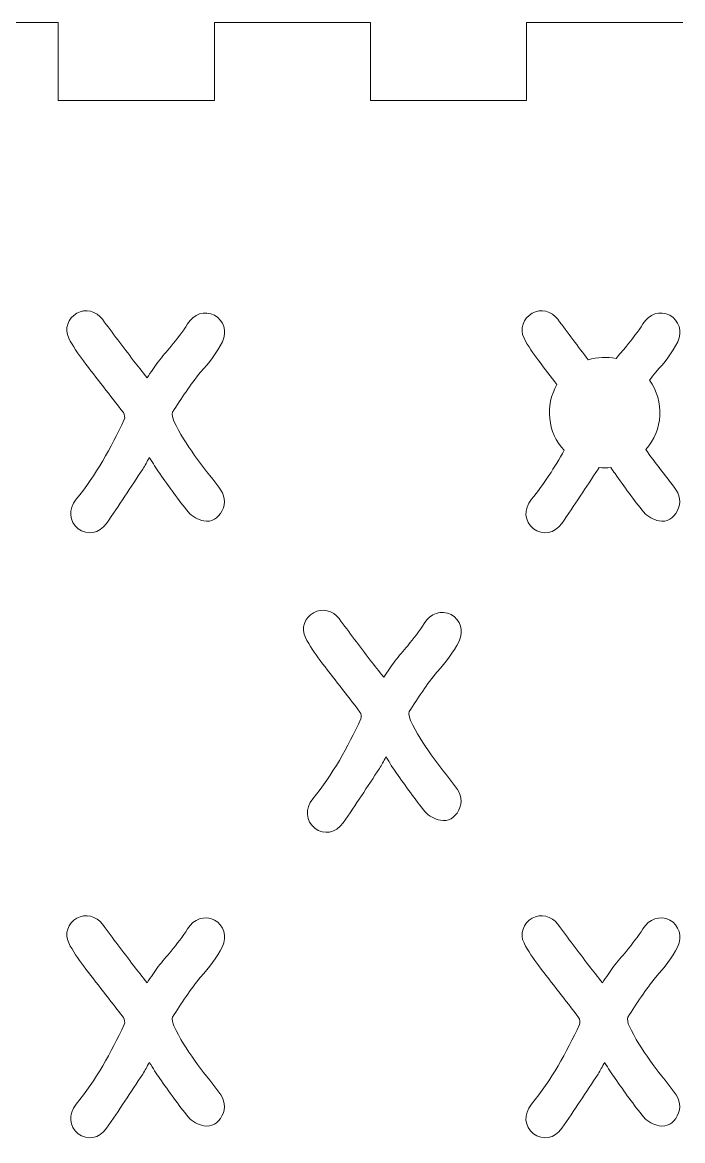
# Model space of a CAD drawing. Header units: inches. Extents: x 5 to 205, y 56 to 256.
# Drawn here: x 60.5 to 111.3, y 170 to 256 of the extents above; entities that cross this region are included whole.
import ezdxf

# ---------------------------------------------------------------- set-up
doc = ezdxf.new("R2010")
doc.units = ezdxf.units.IN
doc.header["$MEASUREMENT"] = 0

# ---------------------------------------------------------------- blocks, each defined once
blk = doc.blocks.new('block 80')
at = {"color": 7, "lineweight": 15, "true_color": 0xffffff}
blk.add_open_spline([(101.694, 186.681), (101.23, 187.301), (100.397, 187.509), (99.729, 187.133)], degree=3, dxfattribs=at)
blk = doc.blocks.new('block 81')
at = {"color": 7, "lineweight": 15, "true_color": 0xffffff}
blk.add_open_spline([(99.729, 187.133), (99.056, 186.757), (98.739, 185.916), (99.107, 185.224)], degree=3, dxfattribs=at)
blk = doc.blocks.new('block 82')
at = {"color": 7, "lineweight": 15, "true_color": 0xffffff}
blk.add_open_spline([(99.107, 185.224), (99.424, 184.604), (99.824, 184.019), (100.24, 183.462)], degree=3, dxfattribs=at)
blk = doc.blocks.new('block 83')
at = {"color": 7, "lineweight": 15, "true_color": 0xffffff}
blk.add_open_spline([(100.24, 183.462), (101.242, 182.128), (102.295, 180.824), (103.304, 179.492)], degree=3, dxfattribs=at)
blk = doc.blocks.new('block 84')
at = {"color": 7, "lineweight": 15, "true_color": 0xffffff}
blk.add_open_spline([(103.304, 179.492), (103.4, 179.364), (103.444, 179.103), (103.377, 178.962)], degree=3, dxfattribs=at)
blk = doc.blocks.new('block 85')
at = {"color": 7, "lineweight": 15, "true_color": 0xffffff}
blk.add_open_spline([(103.377, 178.962), (102.363, 176.782), (101.205, 174.696), (99.684, 172.831)], degree=3, dxfattribs=at)
blk = doc.blocks.new('block 86')
at = {"color": 7, "lineweight": 15, "true_color": 0xffffff}
blk.add_open_spline([(99.684, 172.831), (99.052, 172.064), (99.128, 171.105), (99.828, 170.567)], degree=3, dxfattribs=at)
blk = doc.blocks.new('block 87')
at = {"color": 7, "lineweight": 15, "true_color": 0xffffff}
blk.add_open_spline([(99.828, 170.567), (100.524, 170.032), (101.453, 170.176), (102.014, 170.981)], degree=3, dxfattribs=at)
blk = doc.blocks.new('block 88')
at = {"color": 7, "lineweight": 15, "true_color": 0xffffff}
blk.add_open_spline([(102.014, 170.981), (102.964, 172.357), (103.877, 173.761), (104.798, 175.152)], degree=3, dxfattribs=at)
blk = doc.blocks.new('block 89')
at = {"color": 7, "lineweight": 15, "true_color": 0xffffff}
blk.add_open_spline([(104.798, 175.152), (104.978, 175.423), (105.114, 175.715), (105.298, 176.045)], degree=3, dxfattribs=at)
blk = doc.blocks.new('block 90')
at = {"color": 7, "lineweight": 15, "true_color": 0xffffff}
blk.add_open_spline([(105.298, 176.045), (105.594, 175.583), (105.83, 175.18), (106.099, 174.809)], degree=3, dxfattribs=at)
blk = doc.blocks.new('block 91')
at = {"color": 7, "lineweight": 15, "true_color": 0xffffff}
blk.add_open_spline([(106.099, 174.809), (106.822, 173.806), (107.524, 172.782), (108.313, 171.829)], degree=3, dxfattribs=at)
blk = doc.blocks.new('block 92')
at = {"color": 7, "lineweight": 15, "true_color": 0xffffff}
blk.add_open_spline([(108.313, 171.829), (108.584, 171.504), (109.062, 171.261), (109.486, 171.173)], degree=3, dxfattribs=at)
blk = doc.blocks.new('block 93')
at = {"color": 7, "lineweight": 15, "true_color": 0xffffff}
blk.add_open_spline([(109.486, 171.173), (110.091, 171.045), (110.599, 171.373), (110.888, 171.927)], degree=3, dxfattribs=at)
blk = doc.blocks.new('block 94')
at = {"color": 7, "lineweight": 15, "true_color": 0xffffff}
blk.add_open_spline([(110.888, 171.927), (111.22, 172.578), (111.088, 173.185), (110.651, 173.757)], degree=3, dxfattribs=at)
blk = doc.blocks.new('block 95')
at = {"color": 7, "lineweight": 15, "true_color": 0xffffff}
blk.add_open_spline([(110.651, 173.757), (109.405, 175.386), (108.077, 176.964), (107.191, 178.845)], degree=3, dxfattribs=at)
blk = doc.blocks.new('block 96')
at = {"color": 7, "lineweight": 15, "true_color": 0xffffff}
blk.add_open_spline([(107.191, 178.845), (107.095, 179.046), (107.003, 179.379), (107.095, 179.524)], degree=3, dxfattribs=at)
blk = doc.blocks.new('block 97')
at = {"color": 7, "lineweight": 15, "true_color": 0xffffff}
blk.add_open_spline([(107.095, 179.524), (107.78, 180.575), (108.437, 181.652), (109.241, 182.594)], degree=3, dxfattribs=at)
blk = doc.blocks.new('block 98')
at = {"color": 7, "lineweight": 15, "true_color": 0xffffff}
blk.add_open_spline([(109.241, 182.594), (109.883, 183.338), (110.5, 184.062), (110.919, 184.945)], degree=3, dxfattribs=at)
blk = doc.blocks.new('block 99')
at = {"color": 7, "lineweight": 15, "true_color": 0xffffff}
blk.add_open_spline([(110.919, 184.945), (111.291, 185.72), (111.026, 186.595), (110.31, 186.981)], degree=3, dxfattribs=at)
blk = doc.blocks.new('block 100')
at = {"color": 7, "lineweight": 15, "true_color": 0xffffff}
blk.add_open_spline([(110.31, 186.981), (109.558, 187.381), (108.705, 187.062), (108.244, 186.309)], degree=3, dxfattribs=at)
blk = doc.blocks.new('block 101')
at = {"color": 7, "lineweight": 15, "true_color": 0xffffff}
blk.add_open_spline([(108.244, 186.309), (107.872, 185.708), (107.416, 185.156), (106.975, 184.596)], degree=3, dxfattribs=at)
blk = doc.blocks.new('block 102')
at = {"color": 7, "lineweight": 15, "true_color": 0xffffff}
blk.add_open_spline([(106.975, 184.596), (106.659, 184.191), (106.298, 183.818), (105.982, 183.406)], degree=3, dxfattribs=at)
blk = doc.blocks.new('block 103')
at = {"color": 7, "lineweight": 15, "true_color": 0xffffff}
blk.add_open_spline([(105.982, 183.406), (105.694, 183.019), (105.434, 182.609), (105.133, 182.168)], degree=3, dxfattribs=at)
blk = doc.blocks.new('block 104')
at = {"color": 7, "lineweight": 15, "true_color": 0xffffff}
blk.add_open_spline([(105.133, 182.168), (104.752, 182.65), (104.408, 183.059), (104.093, 183.483)], degree=3, dxfattribs=at)
blk = doc.blocks.new('block 105')
at = {"color": 7, "lineweight": 15, "true_color": 0xffffff}
blk.add_open_spline([(104.093, 183.483), (103.288, 184.544), (102.475, 185.611), (101.694, 186.681)], degree=3, dxfattribs=at)
blk = doc.blocks.new('block 106')
at = {"color": 7, "lineweight": 15, "true_color": 0xffffff}
blk.add_open_spline([(104.042, 230.05), (103.254, 231.089), (102.458, 232.134), (101.694, 233.181)], degree=3, dxfattribs=at)
blk = doc.blocks.new('block 107')
at = {"color": 7, "lineweight": 15, "true_color": 0xffffff}
blk.add_open_spline([(101.694, 233.181), (101.23, 233.801), (100.397, 234.009), (99.729, 233.633)], degree=3, dxfattribs=at)
blk = doc.blocks.new('block 108')
at = {"color": 7, "lineweight": 15, "true_color": 0xffffff}
blk.add_open_spline([(99.729, 233.633), (99.056, 233.257), (98.739, 232.416), (99.107, 231.724)], degree=3, dxfattribs=at)
blk = doc.blocks.new('block 109')
at = {"color": 7, "lineweight": 15, "true_color": 0xffffff}
blk.add_open_spline([(99.107, 231.724), (99.424, 231.104), (99.824, 230.519), (100.24, 229.962)], degree=3, dxfattribs=at)
blk = doc.blocks.new('block 110')
at = {"color": 7, "lineweight": 15, "true_color": 0xffffff}
blk.add_open_spline([(100.24, 229.962), (100.699, 229.352), (101.168, 228.747), (101.639, 228.143)], degree=3, dxfattribs=at)
blk = doc.blocks.new('block 111')
at = {"color": 7, "lineweight": 15, "true_color": 0xffffff}
blk.add_open_spline([(102.189, 223.101), (101.462, 221.777), (100.646, 220.51), (99.684, 219.331)], degree=3, dxfattribs=at)
blk = doc.blocks.new('block 112')
at = {"color": 7, "lineweight": 15, "true_color": 0xffffff}
blk.add_open_spline([(99.684, 219.331), (99.052, 218.564), (99.128, 217.605), (99.828, 217.067)], degree=3, dxfattribs=at)
blk = doc.blocks.new('block 113')
at = {"color": 7, "lineweight": 15, "true_color": 0xffffff}
blk.add_open_spline([(99.828, 217.067), (100.524, 216.532), (101.453, 216.676), (102.014, 217.481)], degree=3, dxfattribs=at)
blk = doc.blocks.new('block 114')
at = {"color": 7, "lineweight": 15, "true_color": 0xffffff}
blk.add_open_spline([(102.014, 217.481), (102.964, 218.857), (103.877, 220.261), (104.798, 221.652)], degree=3, dxfattribs=at)
blk = doc.blocks.new('block 115')
at = {"color": 7, "lineweight": 15, "true_color": 0xffffff}
blk.add_open_spline([(104.798, 221.652), (104.822, 221.689), (104.846, 221.726), (104.869, 221.764)], degree=3, dxfattribs=at)
blk = doc.blocks.new('block 116')
at = {"color": 7, "lineweight": 15, "true_color": 0xffffff}
blk.add_open_spline([(105.787, 221.77), (105.89, 221.61), (105.992, 221.457), (106.099, 221.309)], degree=3, dxfattribs=at)
blk = doc.blocks.new('block 117')
at = {"color": 7, "lineweight": 15, "true_color": 0xffffff}
blk.add_open_spline([(106.099, 221.309), (106.822, 220.306), (107.524, 219.282), (108.313, 218.329)], degree=3, dxfattribs=at)
blk = doc.blocks.new('block 118')
at = {"color": 7, "lineweight": 15, "true_color": 0xffffff}
blk.add_open_spline([(108.313, 218.329), (108.584, 218.004), (109.062, 217.761), (109.486, 217.673)], degree=3, dxfattribs=at)
blk = doc.blocks.new('block 119')
at = {"color": 7, "lineweight": 15, "true_color": 0xffffff}
blk.add_open_spline([(109.486, 217.673), (110.091, 217.545), (110.599, 217.873), (110.888, 218.427)], degree=3, dxfattribs=at)
blk = doc.blocks.new('block 120')
at = {"color": 7, "lineweight": 15, "true_color": 0xffffff}
blk.add_open_spline([(110.888, 218.427), (111.22, 219.078), (111.088, 219.685), (110.651, 220.257)], degree=3, dxfattribs=at)
blk = doc.blocks.new('block 121')
at = {"color": 7, "lineweight": 15, "true_color": 0xffffff}
blk.add_open_spline([(110.651, 220.257), (109.917, 221.217), (109.154, 222.159), (108.47, 223.156)], degree=3, dxfattribs=at)
blk = doc.blocks.new('block 122')
at = {"color": 7, "lineweight": 15, "true_color": 0xffffff}
blk.add_open_spline([(108.75, 228.48), (108.908, 228.69), (109.071, 228.895), (109.241, 229.094)], degree=3, dxfattribs=at)
blk = doc.blocks.new('block 123')
at = {"color": 7, "lineweight": 15, "true_color": 0xffffff}
blk.add_open_spline([(109.241, 229.094), (109.883, 229.838), (110.5, 230.562), (110.919, 231.445)], degree=3, dxfattribs=at)
blk = doc.blocks.new('block 124')
at = {"color": 7, "lineweight": 15, "true_color": 0xffffff}
blk.add_open_spline([(110.919, 231.445), (111.291, 232.22), (111.026, 233.095), (110.31, 233.481)], degree=3, dxfattribs=at)
blk = doc.blocks.new('block 125')
at = {"color": 7, "lineweight": 15, "true_color": 0xffffff}
blk.add_open_spline([(110.31, 233.481), (109.558, 233.881), (108.705, 233.562), (108.244, 232.809)], degree=3, dxfattribs=at)
blk = doc.blocks.new('block 126')
at = {"color": 7, "lineweight": 15, "true_color": 0xffffff}
blk.add_open_spline([(108.244, 232.809), (107.872, 232.208), (107.416, 231.656), (106.975, 231.096)], degree=3, dxfattribs=at)
blk = doc.blocks.new('block 127')
at = {"color": 7, "lineweight": 15, "true_color": 0xffffff}
blk.add_open_spline([(106.975, 231.096), (106.722, 230.772), (106.442, 230.47), (106.178, 230.151)], degree=3, dxfattribs=at)
blk = doc.blocks.new('block 180')
at = {"color": 7, "lineweight": 15, "true_color": 0xffffff}
blk.add_open_spline([(66.694, 186.681), (66.23, 187.301), (65.397, 187.509), (64.729, 187.133)], degree=3, dxfattribs=at)
blk = doc.blocks.new('block 181')
at = {"color": 7, "lineweight": 15, "true_color": 0xffffff}
blk.add_open_spline([(64.729, 187.133), (64.056, 186.757), (63.739, 185.916), (64.107, 185.224)], degree=3, dxfattribs=at)
blk = doc.blocks.new('block 182')
at = {"color": 7, "lineweight": 15, "true_color": 0xffffff}
blk.add_open_spline([(64.107, 185.224), (64.424, 184.604), (64.824, 184.019), (65.24, 183.462)], degree=3, dxfattribs=at)
blk = doc.blocks.new('block 183')
at = {"color": 7, "lineweight": 15, "true_color": 0xffffff}
blk.add_open_spline([(65.24, 183.462), (66.242, 182.128), (67.295, 180.824), (68.304, 179.492)], degree=3, dxfattribs=at)
blk = doc.blocks.new('block 184')
at = {"color": 7, "lineweight": 15, "true_color": 0xffffff}
blk.add_open_spline([(68.304, 179.492), (68.4, 179.364), (68.444, 179.103), (68.377, 178.962)], degree=3, dxfattribs=at)
blk = doc.blocks.new('block 185')
at = {"color": 7, "lineweight": 15, "true_color": 0xffffff}
blk.add_open_spline([(68.377, 178.962), (67.363, 176.782), (66.205, 174.696), (64.684, 172.831)], degree=3, dxfattribs=at)
blk = doc.blocks.new('block 186')
at = {"color": 7, "lineweight": 15, "true_color": 0xffffff}
blk.add_open_spline([(64.684, 172.831), (64.052, 172.064), (64.128, 171.105), (64.828, 170.567)], degree=3, dxfattribs=at)
blk = doc.blocks.new('block 187')
at = {"color": 7, "lineweight": 15, "true_color": 0xffffff}
blk.add_open_spline([(64.828, 170.567), (65.524, 170.032), (66.453, 170.176), (67.014, 170.981)], degree=3, dxfattribs=at)
blk = doc.blocks.new('block 188')
at = {"color": 7, "lineweight": 15, "true_color": 0xffffff}
blk.add_open_spline([(67.014, 170.981), (67.964, 172.357), (68.877, 173.761), (69.798, 175.152)], degree=3, dxfattribs=at)
blk = doc.blocks.new('block 189')
at = {"color": 7, "lineweight": 15, "true_color": 0xffffff}
blk.add_open_spline([(69.798, 175.152), (69.978, 175.423), (70.114, 175.715), (70.298, 176.045)], degree=3, dxfattribs=at)
blk = doc.blocks.new('block 190')
at = {"color": 7, "lineweight": 15, "true_color": 0xffffff}
blk.add_open_spline([(70.298, 176.045), (70.594, 175.583), (70.83, 175.18), (71.099, 174.809)], degree=3, dxfattribs=at)
blk = doc.blocks.new('block 191')
at = {"color": 7, "lineweight": 15, "true_color": 0xffffff}
blk.add_open_spline([(71.099, 174.809), (71.822, 173.806), (72.524, 172.782), (73.313, 171.829)], degree=3, dxfattribs=at)
blk = doc.blocks.new('block 192')
at = {"color": 7, "lineweight": 15, "true_color": 0xffffff}
blk.add_open_spline([(73.313, 171.829), (73.584, 171.504), (74.062, 171.261), (74.486, 171.173)], degree=3, dxfattribs=at)
blk = doc.blocks.new('block 193')
at = {"color": 7, "lineweight": 15, "true_color": 0xffffff}
blk.add_open_spline([(74.486, 171.173), (75.091, 171.045), (75.599, 171.373), (75.888, 171.927)], degree=3, dxfattribs=at)
blk = doc.blocks.new('block 194')
at = {"color": 7, "lineweight": 15, "true_color": 0xffffff}
blk.add_open_spline([(75.888, 171.927), (76.22, 172.578), (76.088, 173.185), (75.651, 173.757)], degree=3, dxfattribs=at)
blk = doc.blocks.new('block 195')
at = {"color": 7, "lineweight": 15, "true_color": 0xffffff}
blk.add_open_spline([(75.651, 173.757), (74.405, 175.386), (73.077, 176.964), (72.191, 178.845)], degree=3, dxfattribs=at)
blk = doc.blocks.new('block 196')
at = {"color": 7, "lineweight": 15, "true_color": 0xffffff}
blk.add_open_spline([(72.191, 178.845), (72.095, 179.046), (72.003, 179.379), (72.095, 179.524)], degree=3, dxfattribs=at)
blk = doc.blocks.new('block 197')
at = {"color": 7, "lineweight": 15, "true_color": 0xffffff}
blk.add_open_spline([(72.095, 179.524), (72.78, 180.575), (73.437, 181.652), (74.241, 182.594)], degree=3, dxfattribs=at)
blk = doc.blocks.new('block 198')
at = {"color": 7, "lineweight": 15, "true_color": 0xffffff}
blk.add_open_spline([(74.241, 182.594), (74.883, 183.338), (75.5, 184.062), (75.919, 184.945)], degree=3, dxfattribs=at)
blk = doc.blocks.new('block 199')
at = {"color": 7, "lineweight": 15, "true_color": 0xffffff}
blk.add_open_spline([(75.919, 184.945), (76.291, 185.72), (76.026, 186.595), (75.31, 186.981)], degree=3, dxfattribs=at)
blk = doc.blocks.new('block 200')
at = {"color": 7, "lineweight": 15, "true_color": 0xffffff}
blk.add_open_spline([(75.31, 186.981), (74.558, 187.381), (73.705, 187.062), (73.244, 186.309)], degree=3, dxfattribs=at)
blk = doc.blocks.new('block 201')
at = {"color": 7, "lineweight": 15, "true_color": 0xffffff}
blk.add_open_spline([(73.244, 186.309), (72.872, 185.708), (72.416, 185.156), (71.975, 184.596)], degree=3, dxfattribs=at)
blk = doc.blocks.new('block 202')
at = {"color": 7, "lineweight": 15, "true_color": 0xffffff}
blk.add_open_spline([(71.975, 184.596), (71.659, 184.191), (71.298, 183.818), (70.982, 183.406)], degree=3, dxfattribs=at)
blk = doc.blocks.new('block 203')
at = {"color": 7, "lineweight": 15, "true_color": 0xffffff}
blk.add_open_spline([(70.982, 183.406), (70.694, 183.019), (70.434, 182.609), (70.133, 182.168)], degree=3, dxfattribs=at)
blk = doc.blocks.new('block 204')
at = {"color": 7, "lineweight": 15, "true_color": 0xffffff}
blk.add_open_spline([(70.133, 182.168), (69.752, 182.65), (69.408, 183.059), (69.093, 183.483)], degree=3, dxfattribs=at)
blk = doc.blocks.new('block 205')
at = {"color": 7, "lineweight": 15, "true_color": 0xffffff}
blk.add_open_spline([(69.093, 183.483), (68.288, 184.544), (67.475, 185.611), (66.694, 186.681)], degree=3, dxfattribs=at)
blk = doc.blocks.new('block 206')
at = {"color": 7, "lineweight": 15, "true_color": 0xffffff}
blk.add_open_spline([(66.694, 233.181), (66.23, 233.801), (65.397, 234.009), (64.729, 233.633)], degree=3, dxfattribs=at)
blk = doc.blocks.new('block 207')
at = {"color": 7, "lineweight": 15, "true_color": 0xffffff}
blk.add_open_spline([(64.729, 233.633), (64.056, 233.257), (63.739, 232.416), (64.107, 231.724)], degree=3, dxfattribs=at)
blk = doc.blocks.new('block 208')
at = {"color": 7, "lineweight": 15, "true_color": 0xffffff}
blk.add_open_spline([(64.107, 231.724), (64.424, 231.104), (64.824, 230.519), (65.24, 229.962)], degree=3, dxfattribs=at)
blk = doc.blocks.new('block 209')
at = {"color": 7, "lineweight": 15, "true_color": 0xffffff}
blk.add_open_spline([(65.24, 229.962), (66.242, 228.628), (67.295, 227.324), (68.304, 225.992)], degree=3, dxfattribs=at)
blk = doc.blocks.new('block 210')
at = {"color": 7, "lineweight": 15, "true_color": 0xffffff}
blk.add_open_spline([(68.304, 225.992), (68.4, 225.864), (68.444, 225.603), (68.377, 225.462)], degree=3, dxfattribs=at)
blk = doc.blocks.new('block 211')
at = {"color": 7, "lineweight": 15, "true_color": 0xffffff}
blk.add_open_spline([(68.377, 225.462), (67.363, 223.282), (66.205, 221.196), (64.684, 219.331)], degree=3, dxfattribs=at)
blk = doc.blocks.new('block 212')
at = {"color": 7, "lineweight": 15, "true_color": 0xffffff}
blk.add_open_spline([(64.684, 219.331), (64.052, 218.564), (64.128, 217.605), (64.828, 217.067)], degree=3, dxfattribs=at)
blk = doc.blocks.new('block 213')
at = {"color": 7, "lineweight": 15, "true_color": 0xffffff}
blk.add_open_spline([(64.828, 217.067), (65.524, 216.532), (66.453, 216.676), (67.014, 217.481)], degree=3, dxfattribs=at)
blk = doc.blocks.new('block 214')
at = {"color": 7, "lineweight": 15, "true_color": 0xffffff}
blk.add_open_spline([(67.014, 217.481), (67.964, 218.857), (68.877, 220.261), (69.798, 221.652)], degree=3, dxfattribs=at)
blk = doc.blocks.new('block 215')
at = {"color": 7, "lineweight": 15, "true_color": 0xffffff}
blk.add_open_spline([(69.798, 221.652), (69.978, 221.923), (70.114, 222.215), (70.298, 222.545)], degree=3, dxfattribs=at)
blk = doc.blocks.new('block 216')
at = {"color": 7, "lineweight": 15, "true_color": 0xffffff}
blk.add_open_spline([(70.298, 222.545), (70.594, 222.083), (70.83, 221.68), (71.099, 221.309)], degree=3, dxfattribs=at)
blk = doc.blocks.new('block 217')
at = {"color": 7, "lineweight": 15, "true_color": 0xffffff}
blk.add_open_spline([(71.099, 221.309), (71.822, 220.306), (72.524, 219.282), (73.313, 218.329)], degree=3, dxfattribs=at)
blk = doc.blocks.new('block 218')
at = {"color": 7, "lineweight": 15, "true_color": 0xffffff}
blk.add_open_spline([(73.313, 218.329), (73.584, 218.004), (74.062, 217.761), (74.486, 217.673)], degree=3, dxfattribs=at)
blk = doc.blocks.new('block 219')
at = {"color": 7, "lineweight": 15, "true_color": 0xffffff}
blk.add_open_spline([(74.486, 217.673), (75.091, 217.545), (75.599, 217.873), (75.888, 218.427)], degree=3, dxfattribs=at)
blk = doc.blocks.new('block 220')
at = {"color": 7, "lineweight": 15, "true_color": 0xffffff}
blk.add_open_spline([(75.888, 218.427), (76.22, 219.078), (76.088, 219.685), (75.651, 220.257)], degree=3, dxfattribs=at)
blk = doc.blocks.new('block 221')
at = {"color": 7, "lineweight": 15, "true_color": 0xffffff}
blk.add_open_spline([(75.651, 220.257), (74.405, 221.886), (73.077, 223.464), (72.191, 225.345)], degree=3, dxfattribs=at)
blk = doc.blocks.new('block 222')
at = {"color": 7, "lineweight": 15, "true_color": 0xffffff}
blk.add_open_spline([(72.191, 225.345), (72.095, 225.546), (72.003, 225.879), (72.095, 226.024)], degree=3, dxfattribs=at)
blk = doc.blocks.new('block 223')
at = {"color": 7, "lineweight": 15, "true_color": 0xffffff}
blk.add_open_spline([(72.095, 226.024), (72.78, 227.075), (73.437, 228.152), (74.241, 229.094)], degree=3, dxfattribs=at)
blk = doc.blocks.new('block 224')
at = {"color": 7, "lineweight": 15, "true_color": 0xffffff}
blk.add_open_spline([(74.241, 229.094), (74.883, 229.838), (75.5, 230.562), (75.919, 231.445)], degree=3, dxfattribs=at)
blk = doc.blocks.new('block 225')
at = {"color": 7, "lineweight": 15, "true_color": 0xffffff}
blk.add_open_spline([(75.919, 231.445), (76.291, 232.22), (76.026, 233.095), (75.31, 233.481)], degree=3, dxfattribs=at)
blk = doc.blocks.new('block 226')
at = {"color": 7, "lineweight": 15, "true_color": 0xffffff}
blk.add_open_spline([(75.31, 233.481), (74.558, 233.881), (73.705, 233.562), (73.244, 232.809)], degree=3, dxfattribs=at)
blk = doc.blocks.new('block 227')
at = {"color": 7, "lineweight": 15, "true_color": 0xffffff}
blk.add_open_spline([(73.244, 232.809), (72.872, 232.208), (72.416, 231.656), (71.975, 231.096)], degree=3, dxfattribs=at)
blk = doc.blocks.new('block 228')
at = {"color": 7, "lineweight": 15, "true_color": 0xffffff}
blk.add_open_spline([(71.975, 231.096), (71.659, 230.691), (71.298, 230.318), (70.982, 229.906)], degree=3, dxfattribs=at)
blk = doc.blocks.new('block 229')
at = {"color": 7, "lineweight": 15, "true_color": 0xffffff}
blk.add_open_spline([(70.982, 229.906), (70.694, 229.519), (70.434, 229.109), (70.133, 228.668)], degree=3, dxfattribs=at)
blk = doc.blocks.new('block 230')
at = {"color": 7, "lineweight": 15, "true_color": 0xffffff}
blk.add_open_spline([(70.133, 228.668), (69.752, 229.15), (69.408, 229.559), (69.093, 229.983)], degree=3, dxfattribs=at)
blk = doc.blocks.new('block 231')
at = {"color": 7, "lineweight": 15, "true_color": 0xffffff}
blk.add_open_spline([(69.093, 229.983), (68.288, 231.044), (67.475, 232.111), (66.694, 233.181)], degree=3, dxfattribs=at)
blk = doc.blocks.new('block 645')
at = {"color": 7, "lineweight": 15, "true_color": 0xffffff}
blk.add_open_spline([(84.886, 210.164), (84.422, 210.784), (83.589, 210.992), (82.92, 210.615)], degree=3, dxfattribs=at)
blk = doc.blocks.new('block 646')
at = {"color": 7, "lineweight": 15, "true_color": 0xffffff}
blk.add_open_spline([(82.92, 210.615), (82.248, 210.24), (81.931, 209.399), (82.299, 208.707)], degree=3, dxfattribs=at)
blk = doc.blocks.new('block 647')
at = {"color": 7, "lineweight": 15, "true_color": 0xffffff}
blk.add_open_spline([(82.299, 208.707), (82.616, 208.087), (83.016, 207.501), (83.432, 206.945)], degree=3, dxfattribs=at)
blk = doc.blocks.new('block 648')
at = {"color": 7, "lineweight": 15, "true_color": 0xffffff}
blk.add_open_spline([(83.432, 206.945), (84.434, 205.611), (85.487, 204.307), (86.496, 202.975)], degree=3, dxfattribs=at)
blk = doc.blocks.new('block 649')
at = {"color": 7, "lineweight": 15, "true_color": 0xffffff}
blk.add_open_spline([(86.496, 202.975), (86.592, 202.846), (86.636, 202.585), (86.568, 202.445)], degree=3, dxfattribs=at)
blk = doc.blocks.new('block 650')
at = {"color": 7, "lineweight": 15, "true_color": 0xffffff}
blk.add_open_spline([(86.568, 202.445), (85.555, 200.264), (84.397, 198.179), (82.876, 196.314)], degree=3, dxfattribs=at)
blk = doc.blocks.new('block 651')
at = {"color": 7, "lineweight": 15, "true_color": 0xffffff}
blk.add_open_spline([(82.876, 196.314), (82.244, 195.547), (82.32, 194.588), (83.02, 194.05)], degree=3, dxfattribs=at)
blk = doc.blocks.new('block 652')
at = {"color": 7, "lineweight": 15, "true_color": 0xffffff}
blk.add_open_spline([(83.02, 194.05), (83.716, 193.515), (84.645, 193.659), (85.206, 194.463)], degree=3, dxfattribs=at)
blk = doc.blocks.new('block 653')
at = {"color": 7, "lineweight": 15, "true_color": 0xffffff}
blk.add_open_spline([(85.206, 194.463), (86.156, 195.839), (87.069, 197.244), (87.99, 198.635)], degree=3, dxfattribs=at)
blk = doc.blocks.new('block 654')
at = {"color": 7, "lineweight": 15, "true_color": 0xffffff}
blk.add_open_spline([(87.99, 198.635), (88.17, 198.906), (88.306, 199.198), (88.49, 199.528)], degree=3, dxfattribs=at)
blk = doc.blocks.new('block 655')
at = {"color": 7, "lineweight": 15, "true_color": 0xffffff}
blk.add_open_spline([(88.49, 199.528), (88.786, 199.066), (89.022, 198.663), (89.291, 198.291)], degree=3, dxfattribs=at)
blk = doc.blocks.new('block 656')
at = {"color": 7, "lineweight": 15, "true_color": 0xffffff}
blk.add_open_spline([(89.291, 198.291), (90.014, 197.289), (90.716, 196.264), (91.505, 195.312)], degree=3, dxfattribs=at)
blk = doc.blocks.new('block 657')
at = {"color": 7, "lineweight": 15, "true_color": 0xffffff}
blk.add_open_spline([(91.505, 195.312), (91.776, 194.986), (92.254, 194.744), (92.678, 194.655)], degree=3, dxfattribs=at)
blk = doc.blocks.new('block 658')
at = {"color": 7, "lineweight": 15, "true_color": 0xffffff}
blk.add_open_spline([(92.678, 194.655), (93.283, 194.527), (93.791, 194.856), (94.079, 195.41)], degree=3, dxfattribs=at)
blk = doc.blocks.new('block 659')
at = {"color": 7, "lineweight": 15, "true_color": 0xffffff}
blk.add_open_spline([(94.079, 195.41), (94.412, 196.061), (94.28, 196.668), (93.843, 197.24)], degree=3, dxfattribs=at)
blk = doc.blocks.new('block 660')
at = {"color": 7, "lineweight": 15, "true_color": 0xffffff}
blk.add_open_spline([(93.843, 197.24), (92.597, 198.869), (91.269, 200.446), (90.383, 202.328)], degree=3, dxfattribs=at)
blk = doc.blocks.new('block 661')
at = {"color": 7, "lineweight": 15, "true_color": 0xffffff}
blk.add_open_spline([(90.383, 202.328), (90.287, 202.528), (90.195, 202.862), (90.287, 203.007)], degree=3, dxfattribs=at)
blk = doc.blocks.new('block 662')
at = {"color": 7, "lineweight": 15, "true_color": 0xffffff}
blk.add_open_spline([(90.287, 203.007), (90.972, 204.058), (91.629, 205.135), (92.433, 206.076)], degree=3, dxfattribs=at)
blk = doc.blocks.new('block 663')
at = {"color": 7, "lineweight": 15, "true_color": 0xffffff}
blk.add_open_spline([(92.433, 206.076), (93.075, 206.821), (93.692, 207.545), (94.111, 208.428)], degree=3, dxfattribs=at)
blk = doc.blocks.new('block 664')
at = {"color": 7, "lineweight": 15, "true_color": 0xffffff}
blk.add_open_spline([(94.111, 208.428), (94.483, 209.202), (94.218, 210.077), (93.502, 210.464)], degree=3, dxfattribs=at)
blk = doc.blocks.new('block 665')
at = {"color": 7, "lineweight": 15, "true_color": 0xffffff}
blk.add_open_spline([(93.502, 210.464), (92.75, 210.864), (91.897, 210.544), (91.436, 209.792)], degree=3, dxfattribs=at)
blk = doc.blocks.new('block 666')
at = {"color": 7, "lineweight": 15, "true_color": 0xffffff}
blk.add_open_spline([(91.436, 209.792), (91.064, 209.19), (90.608, 208.639), (90.167, 208.079)], degree=3, dxfattribs=at)
blk = doc.blocks.new('block 667')
at = {"color": 7, "lineweight": 15, "true_color": 0xffffff}
blk.add_open_spline([(90.167, 208.079), (89.851, 207.673), (89.49, 207.3), (89.174, 206.889)], degree=3, dxfattribs=at)
blk = doc.blocks.new('block 668')
at = {"color": 7, "lineweight": 15, "true_color": 0xffffff}
blk.add_open_spline([(89.174, 206.889), (88.886, 206.502), (88.626, 206.092), (88.325, 205.651)], degree=3, dxfattribs=at)
blk = doc.blocks.new('block 669')
at = {"color": 7, "lineweight": 15, "true_color": 0xffffff}
blk.add_open_spline([(88.325, 205.651), (87.944, 206.132), (87.6, 206.542), (87.285, 206.965)], degree=3, dxfattribs=at)
blk = doc.blocks.new('block 670')
at = {"color": 7, "lineweight": 15, "true_color": 0xffffff}
blk.add_open_spline([(87.285, 206.965), (86.48, 208.027), (85.667, 209.094), (84.886, 210.164)], degree=3, dxfattribs=at)
blk = doc.blocks.new('block 836')
at = {"color": 7, "lineweight": 15, "true_color": 0xffffff}
blk.add_lwpolyline([(63.304, 255.992), (51.304, 255.992)], dxfattribs=at)
blk = doc.blocks.new('block 837')
at = {"color": 7, "lineweight": 15, "true_color": 0xffffff}
blk.add_lwpolyline([(63.304, 249.992), (63.304, 255.992)], dxfattribs=at)
blk = doc.blocks.new('block 838')
at = {"color": 7, "lineweight": 15, "true_color": 0xffffff}
blk.add_lwpolyline([(75.304, 249.992), (63.304, 249.992)], dxfattribs=at)
blk = doc.blocks.new('block 839')
at = {"color": 7, "lineweight": 15, "true_color": 0xffffff}
blk.add_lwpolyline([(75.304, 255.992), (75.304, 249.992)], dxfattribs=at)
blk = doc.blocks.new('block 840')
at = {"color": 7, "lineweight": 15, "true_color": 0xffffff}
blk.add_lwpolyline([(87.304, 255.992), (75.304, 255.992)], dxfattribs=at)
blk = doc.blocks.new('block 841')
at = {"color": 7, "lineweight": 15, "true_color": 0xffffff}
blk.add_lwpolyline([(87.304, 249.992), (87.304, 255.992)], dxfattribs=at)
blk = doc.blocks.new('block 842')
at = {"color": 7, "lineweight": 15, "true_color": 0xffffff}
blk.add_lwpolyline([(99.304, 249.992), (87.304, 249.992)], dxfattribs=at)
blk = doc.blocks.new('block 843')
at = {"color": 7, "lineweight": 15, "true_color": 0xffffff}
blk.add_lwpolyline([(99.304, 255.992), (99.304, 249.992)], dxfattribs=at)
blk = doc.blocks.new('block 844')
at = {"color": 7, "lineweight": 15, "true_color": 0xffffff}
blk.add_lwpolyline([(111.304, 255.992), (99.304, 255.992)], dxfattribs=at)
blk = doc.blocks.new('block 1003')
at = {"color": 7, "lineweight": 15, "true_color": 0xffffff}
blk.add_open_spline([(101.639, 228.143), (100.689, 226.525), (100.913, 224.476), (102.189, 223.101)], degree=3, dxfattribs=at)
blk = doc.blocks.new('block 1012')
at = {"color": 7, "lineweight": 15, "true_color": 0xffffff}
blk.add_open_spline([(104.869, 221.764), (105.175, 221.733), (105.482, 221.735), (105.787, 221.77)], degree=3, dxfattribs=at)
blk = doc.blocks.new('block 1013')
at = {"color": 7, "lineweight": 15, "true_color": 0xffffff}
blk.add_open_spline([(108.47, 223.156), (109.803, 224.644), (109.919, 226.861), (108.75, 228.48)], degree=3, dxfattribs=at)
blk = doc.blocks.new('block 1014')
at = {"color": 7, "lineweight": 15, "true_color": 0xffffff}
blk.add_open_spline([(106.178, 230.151), (105.469, 230.3), (104.734, 230.265), (104.042, 230.05)], degree=3, dxfattribs=at)

msp = doc.modelspace()

# ---------------------------------------------------------------- block references
for name in ['block 836', 'block 837', 'block 839', 'block 840', 'block 841', 'block 843', 'block 844', 'block 838', 'block 842', 'block 206', 'block 226', 'block 107', 'block 125', 'block 207', 'block 231', 'block 225', 'block 108', 'block 106', 'block 124', 'block 227', 'block 126', 'block 208', 'block 224', 'block 109', 'block 123', 'block 228', 'block 127', 'block 209', 'block 230', 'block 229', 'block 110', 'block 1014', 'block 223', 'block 122', 'block 1003', 'block 1013', 'block 211', 'block 210', 'block 222', 'block 221', 'block 111', 'block 121', 'block 215', 'block 216', 'block 214', 'block 217', 'block 114', 'block 115', 'block 1012', 'block 116', 'block 117', 'block 220', 'block 120', 'block 212', 'block 112', 'block 219', 'block 119', 'block 213', 'block 218', 'block 113', 'block 118', 'block 646', 'block 645', 'block 665', 'block 670', 'block 666', 'block 664', 'block 647', 'block 667', 'block 663', 'block 648', 'block 669', 'block 668', 'block 662', 'block 649', 'block 661', 'block 650', 'block 660', 'block 654', 'block 655', 'block 653', 'block 656', 'block 659', 'block 651', 'block 657', 'block 658', 'block 652', 'block 180', 'block 80', 'block 181', 'block 205', 'block 200', 'block 199', 'block 81', 'block 105', 'block 100', 'block 99', 'block 201', 'block 101', 'block 182', 'block 198', 'block 82', 'block 98', 'block 202', 'block 102', 'block 183', 'block 204', 'block 203', 'block 83', 'block 104', 'block 103', 'block 197', 'block 97', 'block 185', 'block 184', 'block 196', 'block 195', 'block 85', 'block 84', 'block 96', 'block 95', 'block 189', 'block 190', 'block 89', 'block 90', 'block 188', 'block 191', 'block 88', 'block 91', 'block 194', 'block 94', 'block 186', 'block 86', 'block 193', 'block 93', 'block 192', 'block 92', 'block 187', 'block 87']:
    msp.add_blockref(name, (0, 0))

doc.saveas('drawing.dxf')
